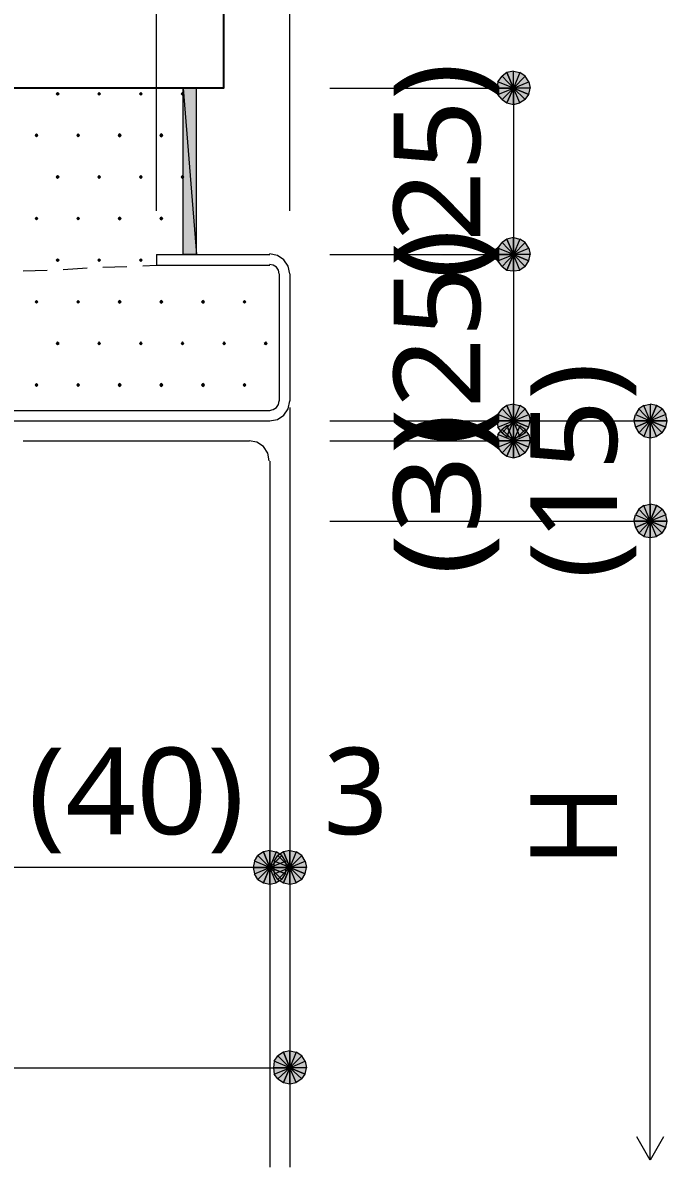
# Model space of a CAD drawing. Header units: millimetres. Extents: x 0 to 420, y 0 to 297.
# Drawn here: x 95.6 to 114.94, y 200.77 to 235.11 of the extents above; entities that cross this region are included whole.
import ezdxf
from ezdxf.enums import TextEntityAlignment as Align

# ---------------------------------------------------------------- set-up
doc = ezdxf.new("R2010")
doc.units = ezdxf.units.MM
doc.styles.add('kst32b', font='NotoSansJP-Variable.ttf')

msp = doc.modelspace()

# ---------------------------------------------------------------- hatches: boundary and pattern name
h = msp.add_hatch(color=7)
h.paths.add_polyline_path([(110.13, 233.616), (109.982, 233.511), (110.321, 233.151), (110.13, 233.616)])
h.paths.add_polyline_path([(109.982, 233.511), (110.321, 233.151), (109.855, 233.341), (109.982, 233.511)])
h.paths.add_polyline_path([(110.321, 233.151), (109.855, 233.341), (109.834, 233.151), (110.321, 233.151)])
h = msp.add_hatch(color=7)
h.paths.add_polyline_path([(110.68, 233.511), (110.511, 233.616), (110.321, 233.151), (110.68, 233.511)])
h.paths.add_polyline_path([(110.511, 233.616), (110.321, 233.151), (110.321, 233.659), (110.511, 233.616)])
h.paths.add_polyline_path([(110.321, 233.151), (110.321, 233.659), (110.13, 233.616), (110.321, 233.151)])
h = msp.add_hatch(color=7)
h.paths.add_polyline_path([(110.786, 232.96), (110.829, 233.151), (110.321, 233.151), (110.786, 232.96)])
h.paths.add_polyline_path([(110.829, 233.151), (110.321, 233.151), (110.786, 233.341), (110.829, 233.151)])
h.paths.add_polyline_path([(110.321, 233.151), (110.786, 233.341), (110.68, 233.511), (110.321, 233.151)])
for points in [[(96.647, 233.024), (96.626, 233.003), (96.605, 232.981), (96.626, 232.96), (96.647, 232.939), (96.668, 232.96), (96.689, 232.981), (96.668, 233.003), (96.647, 233.024)], [(97.896, 233.024), (97.875, 233.003), (97.854, 232.981), (97.875, 232.96), (97.896, 232.939), (97.917, 232.96), (97.938, 232.981), (97.917, 233.003), (97.896, 233.024)], [(99.145, 233.024), (99.124, 233.003), (99.102, 232.981), (99.124, 232.96), (99.145, 232.939), (99.166, 232.96), (99.187, 232.981), (99.166, 233.003), (99.145, 233.024)], [(100.394, 233.024), (100.372, 233.003), (100.351, 232.981), (100.372, 232.96), (100.394, 232.939), (100.415, 232.96), (100.436, 232.981), (100.415, 233.003), (100.394, 233.024)], [(110.13, 232.706), (110.321, 232.664), (110.321, 233.151), (110.13, 232.706)], [(96.012, 231.775), (95.991, 231.754), (95.97, 231.733), (95.991, 231.712), (96.012, 231.69), (96.033, 231.712), (96.054, 231.733), (96.033, 231.754), (96.012, 231.775)], [(97.261, 231.775), (97.24, 231.754), (97.219, 231.733), (97.24, 231.712), (97.261, 231.69), (97.282, 231.712), (97.303, 231.733), (97.282, 231.754), (97.261, 231.775)], [(98.51, 231.775), (98.488, 231.754), (98.467, 231.733), (98.488, 231.712), (98.51, 231.69), (98.531, 231.712), (98.552, 231.733), (98.531, 231.754), (98.51, 231.775)], [(99.759, 231.775), (99.737, 231.754), (99.716, 231.733), (99.737, 231.712), (99.759, 231.69), (99.78, 231.712), (99.801, 231.733), (99.78, 231.754), (99.759, 231.775)], [(96.647, 230.526), (96.626, 230.505), (96.605, 230.484), (96.626, 230.463), (96.647, 230.441), (96.668, 230.463), (96.689, 230.484), (96.668, 230.505), (96.647, 230.526)], [(97.896, 230.526), (97.875, 230.505), (97.854, 230.484), (97.875, 230.463), (97.896, 230.441), (97.917, 230.463), (97.938, 230.484), (97.917, 230.505), (97.896, 230.526)], [(99.145, 230.526), (99.124, 230.505), (99.102, 230.484), (99.124, 230.463), (99.145, 230.441), (99.166, 230.463), (99.187, 230.484), (99.166, 230.505), (99.145, 230.526)], [(100.394, 230.526), (100.372, 230.505), (100.351, 230.484), (100.372, 230.463), (100.394, 230.441), (100.415, 230.463), (100.436, 230.484), (100.415, 230.505), (100.394, 230.526)], [(96.012, 229.277), (95.991, 229.256), (95.97, 229.235), (95.991, 229.214), (96.012, 229.193), (96.033, 229.214), (96.054, 229.235), (96.033, 229.256), (96.012, 229.277)], [(97.261, 229.277), (97.24, 229.256), (97.219, 229.235), (97.24, 229.214), (97.261, 229.193), (97.282, 229.214), (97.303, 229.235), (97.282, 229.256), (97.261, 229.277)], [(98.51, 229.277), (98.488, 229.256), (98.467, 229.235), (98.488, 229.214), (98.51, 229.193), (98.531, 229.214), (98.552, 229.235), (98.531, 229.256), (98.51, 229.277)], [(99.759, 229.277), (99.737, 229.256), (99.716, 229.235), (99.737, 229.214), (99.759, 229.193), (99.78, 229.214), (99.801, 229.235), (99.78, 229.256), (99.759, 229.277)], [(110.13, 227.69), (110.321, 227.669), (110.321, 228.155), (110.13, 227.69)], [(96.647, 228.029), (96.626, 228.007), (96.605, 227.986), (96.626, 227.965), (96.647, 227.944), (96.668, 227.965), (96.689, 227.986), (96.668, 228.007), (96.647, 228.029)], [(97.896, 228.029), (97.875, 228.007), (97.854, 227.986), (97.875, 227.965), (97.896, 227.944), (97.917, 227.965), (97.938, 227.986), (97.917, 228.007), (97.896, 228.029)], [(99.145, 228.029), (99.124, 228.007), (99.102, 227.986), (99.124, 227.965), (99.145, 227.944), (99.166, 227.965), (99.187, 227.986), (99.166, 228.007), (99.145, 228.029)], [(96.012, 226.78), (95.991, 226.758), (95.97, 226.737), (95.991, 226.716), (96.012, 226.695), (96.033, 226.716), (96.054, 226.737), (96.033, 226.758), (96.012, 226.78)], [(97.261, 226.78), (97.24, 226.758), (97.219, 226.737), (97.24, 226.716), (97.261, 226.695), (97.282, 226.716), (97.303, 226.737), (97.282, 226.758), (97.261, 226.78)], [(98.51, 226.78), (98.488, 226.758), (98.467, 226.737), (98.488, 226.716), (98.51, 226.695), (98.531, 226.716), (98.552, 226.737), (98.531, 226.758), (98.51, 226.78)], [(99.759, 226.78), (99.737, 226.758), (99.716, 226.737), (99.737, 226.716), (99.759, 226.695), (99.78, 226.716), (99.801, 226.737), (99.78, 226.758), (99.759, 226.78)], [(101.007, 226.78), (100.986, 226.758), (100.965, 226.737), (100.986, 226.716), (101.007, 226.695), (101.029, 226.716), (101.05, 226.737), (101.029, 226.758), (101.007, 226.78)], [(102.256, 226.78), (102.235, 226.758), (102.214, 226.737), (102.235, 226.716), (102.256, 226.695), (102.277, 226.716), (102.299, 226.737), (102.277, 226.758), (102.256, 226.78)], [(96.647, 225.531), (96.626, 225.51), (96.605, 225.488), (96.626, 225.467), (96.647, 225.446), (96.668, 225.467), (96.689, 225.488), (96.668, 225.51), (96.647, 225.531)], [(97.896, 225.531), (97.875, 225.51), (97.854, 225.488), (97.875, 225.467), (97.896, 225.446), (97.917, 225.467), (97.938, 225.488), (97.917, 225.51), (97.896, 225.531)], [(99.145, 225.531), (99.124, 225.51), (99.102, 225.488), (99.124, 225.467), (99.145, 225.446), (99.166, 225.467), (99.187, 225.488), (99.166, 225.51), (99.145, 225.531)], [(100.394, 225.531), (100.372, 225.51), (100.351, 225.488), (100.372, 225.467), (100.394, 225.446), (100.415, 225.467), (100.436, 225.488), (100.415, 225.51), (100.394, 225.531)], [(101.642, 225.531), (101.621, 225.51), (101.6, 225.488), (101.621, 225.467), (101.642, 225.446), (101.663, 225.467), (101.685, 225.488), (101.663, 225.51), (101.642, 225.531)], [(102.891, 225.531), (102.87, 225.51), (102.849, 225.488), (102.87, 225.467), (102.891, 225.446), (102.912, 225.467), (102.934, 225.488), (102.912, 225.51), (102.891, 225.531)], [(96.012, 224.282), (95.991, 224.261), (95.97, 224.24), (95.991, 224.218), (96.012, 224.197), (96.033, 224.218), (96.054, 224.24), (96.033, 224.261), (96.012, 224.282)], [(97.261, 224.282), (97.24, 224.261), (97.219, 224.24), (97.24, 224.218), (97.261, 224.197), (97.282, 224.218), (97.303, 224.24), (97.282, 224.261), (97.261, 224.282)], [(98.51, 224.282), (98.488, 224.261), (98.467, 224.24), (98.488, 224.218), (98.51, 224.197), (98.531, 224.218), (98.552, 224.24), (98.531, 224.261), (98.51, 224.282)], [(99.759, 224.282), (99.737, 224.261), (99.716, 224.24), (99.737, 224.218), (99.759, 224.197), (99.78, 224.218), (99.801, 224.24), (99.78, 224.261), (99.759, 224.282)], [(101.007, 224.282), (100.986, 224.261), (100.965, 224.24), (100.986, 224.218), (101.007, 224.197), (101.029, 224.218), (101.05, 224.24), (101.029, 224.261), (101.007, 224.282)], [(102.256, 224.282), (102.235, 224.261), (102.214, 224.24), (102.235, 224.218), (102.256, 224.197), (102.277, 224.218), (102.299, 224.24), (102.277, 224.261), (102.256, 224.282)], [(110.13, 222.695), (110.321, 222.652), (110.321, 223.16), (110.13, 222.695)], [(114.893, 222.97), (114.935, 223.16), (114.427, 223.16), (114.893, 222.97)], [(110.13, 222.102), (110.321, 222.059), (110.321, 222.567), (110.13, 222.102)], [(114.893, 219.964), (114.935, 220.154), (114.427, 220.154), (114.893, 219.964)], [(102.828, 209.296), (103.018, 209.254), (103.018, 209.762), (102.828, 209.296)], [(103.42, 209.296), (103.611, 209.254), (103.611, 209.762), (103.42, 209.296)], [(103.42, 203.306), (103.611, 203.263), (103.611, 203.75), (103.42, 203.306)]]:
    msp.add_hatch(color=7).paths.add_polyline_path(points)
h = msp.add_hatch(color=7)
h.paths.add_polyline_path([(100.817, 233.151), (100.415, 233.151), (100.817, 228.155), (100.817, 233.151)])
h.paths.add_polyline_path([(100.415, 233.151), (100.817, 228.155), (100.415, 228.155), (100.415, 233.151)])
h = msp.add_hatch(color=7)
h.paths.add_polyline_path([(109.834, 233.151), (109.855, 232.96), (110.321, 233.151), (109.834, 233.151)])
h.paths.add_polyline_path([(109.855, 232.96), (110.321, 233.151), (109.982, 232.812), (109.855, 232.96)])
h.paths.add_polyline_path([(110.321, 233.151), (109.982, 232.812), (110.13, 232.706), (110.321, 233.151)])
h = msp.add_hatch(color=7)
h.paths.add_polyline_path([(110.321, 232.664), (110.511, 232.706), (110.321, 233.151), (110.321, 232.664)])
h.paths.add_polyline_path([(110.511, 232.706), (110.321, 233.151), (110.68, 232.812), (110.511, 232.706)])
h.paths.add_polyline_path([(110.321, 233.151), (110.68, 232.812), (110.786, 232.96), (110.321, 233.151)])
h = msp.add_hatch(color=7)
h.paths.add_polyline_path([(110.13, 228.621), (109.982, 228.515), (110.321, 228.155), (110.13, 228.621)])
h.paths.add_polyline_path([(109.982, 228.515), (110.321, 228.155), (109.855, 228.346), (109.982, 228.515)])
h.paths.add_polyline_path([(110.321, 228.155), (109.855, 228.346), (109.834, 228.155), (110.321, 228.155)])
h = msp.add_hatch(color=7)
h.paths.add_polyline_path([(110.68, 228.515), (110.511, 228.621), (110.321, 228.155), (110.68, 228.515)])
h.paths.add_polyline_path([(110.511, 228.621), (110.321, 228.155), (110.321, 228.663), (110.511, 228.621)])
h.paths.add_polyline_path([(110.321, 228.155), (110.321, 228.663), (110.13, 228.621), (110.321, 228.155)])
h = msp.add_hatch(color=7)
h.paths.add_polyline_path([(110.786, 227.965), (110.829, 228.155), (110.321, 228.155), (110.786, 227.965)])
h.paths.add_polyline_path([(110.829, 228.155), (110.321, 228.155), (110.786, 228.346), (110.829, 228.155)])
h.paths.add_polyline_path([(110.321, 228.155), (110.786, 228.346), (110.68, 228.515), (110.321, 228.155)])
h = msp.add_hatch(color=7)
h.paths.add_polyline_path([(109.834, 228.155), (109.855, 227.965), (110.321, 228.155), (109.834, 228.155)])
h.paths.add_polyline_path([(109.855, 227.965), (110.321, 228.155), (109.982, 227.796), (109.855, 227.965)])
h.paths.add_polyline_path([(110.321, 228.155), (109.982, 227.796), (110.13, 227.69), (110.321, 228.155)])
h = msp.add_hatch(color=7)
h.paths.add_polyline_path([(110.321, 227.669), (110.511, 227.69), (110.321, 228.155), (110.321, 227.669)])
h.paths.add_polyline_path([(110.511, 227.69), (110.321, 228.155), (110.68, 227.796), (110.511, 227.69)])
h.paths.add_polyline_path([(110.321, 228.155), (110.68, 227.796), (110.786, 227.965), (110.321, 228.155)])
h = msp.add_hatch(color=7)
h.paths.add_polyline_path([(110.13, 223.626), (109.982, 223.52), (110.321, 223.16), (110.13, 223.626)])
h.paths.add_polyline_path([(109.982, 223.52), (110.321, 223.16), (109.855, 223.351), (109.982, 223.52)])
h.paths.add_polyline_path([(110.321, 223.16), (109.855, 223.351), (109.834, 223.16), (110.321, 223.16)])
h = msp.add_hatch(color=7)
h.paths.add_polyline_path([(110.68, 223.52), (110.511, 223.626), (110.321, 223.16), (110.68, 223.52)])
h.paths.add_polyline_path([(110.511, 223.626), (110.321, 223.16), (110.321, 223.668), (110.511, 223.626)])
h.paths.add_polyline_path([(110.321, 223.16), (110.321, 223.668), (110.13, 223.626), (110.321, 223.16)])
h = msp.add_hatch(color=7)
h.paths.add_polyline_path([(114.618, 223.626), (114.427, 223.668), (114.427, 223.16), (114.618, 223.626)])
h.paths.add_polyline_path([(114.427, 223.668), (114.427, 223.16), (114.237, 223.626), (114.427, 223.668)])
h.paths.add_polyline_path([(114.427, 223.16), (114.237, 223.626), (114.088, 223.52), (114.427, 223.16)])
h = msp.add_hatch(color=7)
h.paths.add_polyline_path([(114.935, 223.16), (114.893, 223.351), (114.427, 223.16), (114.935, 223.16)])
h.paths.add_polyline_path([(114.893, 223.351), (114.427, 223.16), (114.787, 223.52), (114.893, 223.351)])
h.paths.add_polyline_path([(114.427, 223.16), (114.787, 223.52), (114.618, 223.626), (114.427, 223.16)])
h = msp.add_hatch(color=7)
h.paths.add_polyline_path([(110.786, 222.97), (110.829, 223.16), (110.321, 223.16), (110.786, 222.97)])
h.paths.add_polyline_path([(110.829, 223.16), (110.321, 223.16), (110.786, 223.351), (110.829, 223.16)])
h.paths.add_polyline_path([(110.321, 223.16), (110.786, 223.351), (110.68, 223.52), (110.321, 223.16)])
h = msp.add_hatch(color=7)
h.paths.add_polyline_path([(114.088, 223.52), (113.983, 223.351), (114.427, 223.16), (114.088, 223.52)])
h.paths.add_polyline_path([(113.983, 223.351), (114.427, 223.16), (113.94, 223.16), (113.983, 223.351)])
h.paths.add_polyline_path([(114.427, 223.16), (113.94, 223.16), (113.983, 222.97), (114.427, 223.16)])
h = msp.add_hatch(color=7)
h.paths.add_polyline_path([(109.834, 223.16), (109.855, 222.97), (110.321, 223.16), (109.834, 223.16)])
h.paths.add_polyline_path([(109.855, 222.97), (110.321, 223.16), (109.982, 222.8), (109.855, 222.97)])
h.paths.add_polyline_path([(110.321, 223.16), (109.982, 222.8), (110.13, 222.695), (110.321, 223.16)])
h = msp.add_hatch(color=7)
h.paths.add_polyline_path([(110.13, 223.012), (109.982, 222.906), (110.321, 222.567), (110.13, 223.012)])
h.paths.add_polyline_path([(109.982, 222.906), (110.321, 222.567), (109.855, 222.758), (109.982, 222.906)])
h.paths.add_polyline_path([(110.321, 222.567), (109.855, 222.758), (109.834, 222.567), (110.321, 222.567)])
h = msp.add_hatch(color=7)
h.paths.add_polyline_path([(110.68, 222.906), (110.511, 223.012), (110.321, 222.567), (110.68, 222.906)])
h.paths.add_polyline_path([(110.511, 223.012), (110.321, 222.567), (110.321, 223.054), (110.511, 223.012)])
h.paths.add_polyline_path([(110.321, 222.567), (110.321, 223.054), (110.13, 223.012), (110.321, 222.567)])
h = msp.add_hatch(color=7)
h.paths.add_polyline_path([(110.321, 222.652), (110.511, 222.695), (110.321, 223.16), (110.321, 222.652)])
h.paths.add_polyline_path([(110.511, 222.695), (110.321, 223.16), (110.68, 222.8), (110.511, 222.695)])
h.paths.add_polyline_path([(110.321, 223.16), (110.68, 222.8), (110.786, 222.97), (110.321, 223.16)])
h = msp.add_hatch(color=7)
h.paths.add_polyline_path([(110.786, 222.377), (110.829, 222.567), (110.321, 222.567), (110.786, 222.377)])
h.paths.add_polyline_path([(110.829, 222.567), (110.321, 222.567), (110.786, 222.758), (110.829, 222.567)])
h.paths.add_polyline_path([(110.321, 222.567), (110.786, 222.758), (110.68, 222.906), (110.321, 222.567)])
h = msp.add_hatch(color=7)
h.paths.add_polyline_path([(113.983, 222.97), (114.088, 222.8), (114.427, 223.16), (113.983, 222.97)])
h.paths.add_polyline_path([(114.088, 222.8), (114.427, 223.16), (114.237, 222.695), (114.088, 222.8)])
h.paths.add_polyline_path([(114.427, 223.16), (114.237, 222.695), (114.427, 222.652), (114.427, 223.16)])
h = msp.add_hatch(color=7)
h.paths.add_polyline_path([(114.427, 222.652), (114.618, 222.695), (114.427, 223.16), (114.427, 222.652)])
h.paths.add_polyline_path([(114.618, 222.695), (114.427, 223.16), (114.787, 222.8), (114.618, 222.695)])
h.paths.add_polyline_path([(114.427, 223.16), (114.787, 222.8), (114.893, 222.97), (114.427, 223.16)])
h = msp.add_hatch(color=7)
h.paths.add_polyline_path([(109.834, 222.567), (109.855, 222.377), (110.321, 222.567), (109.834, 222.567)])
h.paths.add_polyline_path([(109.855, 222.377), (110.321, 222.567), (109.982, 222.208), (109.855, 222.377)])
h.paths.add_polyline_path([(110.321, 222.567), (109.982, 222.208), (110.13, 222.102), (110.321, 222.567)])
h = msp.add_hatch(color=7)
h.paths.add_polyline_path([(110.321, 222.059), (110.511, 222.102), (110.321, 222.567), (110.321, 222.059)])
h.paths.add_polyline_path([(110.511, 222.102), (110.321, 222.567), (110.68, 222.208), (110.511, 222.102)])
h.paths.add_polyline_path([(110.321, 222.567), (110.68, 222.208), (110.786, 222.377), (110.321, 222.567)])
h = msp.add_hatch(color=7)
h.paths.add_polyline_path([(114.088, 220.514), (113.983, 220.345), (114.427, 220.154), (114.088, 220.514)])
h.paths.add_polyline_path([(113.983, 220.345), (114.427, 220.154), (113.94, 220.154), (113.983, 220.345)])
h.paths.add_polyline_path([(114.427, 220.154), (113.94, 220.154), (113.983, 219.964), (114.427, 220.154)])
h = msp.add_hatch(color=7)
h.paths.add_polyline_path([(114.618, 220.62), (114.427, 220.662), (114.427, 220.154), (114.618, 220.62)])
h.paths.add_polyline_path([(114.427, 220.662), (114.427, 220.154), (114.237, 220.62), (114.427, 220.662)])
h.paths.add_polyline_path([(114.427, 220.154), (114.237, 220.62), (114.088, 220.514), (114.427, 220.154)])
h = msp.add_hatch(color=7)
h.paths.add_polyline_path([(114.935, 220.154), (114.893, 220.345), (114.427, 220.154), (114.935, 220.154)])
h.paths.add_polyline_path([(114.893, 220.345), (114.427, 220.154), (114.787, 220.514), (114.893, 220.345)])
h.paths.add_polyline_path([(114.427, 220.154), (114.787, 220.514), (114.618, 220.62), (114.427, 220.154)])
h = msp.add_hatch(color=7)
h.paths.add_polyline_path([(113.983, 219.964), (114.088, 219.795), (114.427, 220.154), (113.983, 219.964)])
h.paths.add_polyline_path([(114.088, 219.795), (114.427, 220.154), (114.237, 219.689), (114.088, 219.795)])
h.paths.add_polyline_path([(114.427, 220.154), (114.237, 219.689), (114.427, 219.668), (114.427, 220.154)])
h = msp.add_hatch(color=7)
h.paths.add_polyline_path([(114.427, 219.668), (114.618, 219.689), (114.427, 220.154), (114.427, 219.668)])
h.paths.add_polyline_path([(114.618, 219.689), (114.427, 220.154), (114.787, 219.795), (114.618, 219.689)])
h.paths.add_polyline_path([(114.427, 220.154), (114.787, 219.795), (114.893, 219.964), (114.427, 220.154)])
h = msp.add_hatch(color=7)
h.paths.add_polyline_path([(102.828, 210.227), (102.658, 210.121), (103.018, 209.762), (102.828, 210.227)])
h.paths.add_polyline_path([(102.658, 210.121), (103.018, 209.762), (102.553, 209.952), (102.658, 210.121)])
h.paths.add_polyline_path([(103.018, 209.762), (102.553, 209.952), (102.51, 209.762), (103.018, 209.762)])
h = msp.add_hatch(color=7)
h.paths.add_polyline_path([(103.378, 210.121), (103.209, 210.227), (103.018, 209.762), (103.378, 210.121)])
h.paths.add_polyline_path([(103.209, 210.227), (103.018, 209.762), (103.018, 210.27), (103.209, 210.227)])
h.paths.add_polyline_path([(103.018, 209.762), (103.018, 210.27), (102.828, 210.227), (103.018, 209.762)])
h = msp.add_hatch(color=7)
h.paths.add_polyline_path([(103.42, 210.227), (103.251, 210.121), (103.611, 209.762), (103.42, 210.227)])
h.paths.add_polyline_path([(103.251, 210.121), (103.611, 209.762), (103.145, 209.952), (103.251, 210.121)])
h.paths.add_polyline_path([(103.611, 209.762), (103.145, 209.952), (103.124, 209.762), (103.611, 209.762)])
h = msp.add_hatch(color=7)
h.paths.add_polyline_path([(103.971, 210.121), (103.801, 210.227), (103.611, 209.762), (103.971, 210.121)])
h.paths.add_polyline_path([(103.801, 210.227), (103.611, 209.762), (103.611, 210.27), (103.801, 210.227)])
h.paths.add_polyline_path([(103.611, 209.762), (103.611, 210.27), (103.42, 210.227), (103.611, 209.762)])
h = msp.add_hatch(color=7)
h.paths.add_polyline_path([(103.484, 209.571), (103.505, 209.762), (103.018, 209.762), (103.484, 209.571)])
h.paths.add_polyline_path([(103.505, 209.762), (103.018, 209.762), (103.484, 209.952), (103.505, 209.762)])
h.paths.add_polyline_path([(103.018, 209.762), (103.484, 209.952), (103.378, 210.121), (103.018, 209.762)])
h = msp.add_hatch(color=7)
h.paths.add_polyline_path([(104.077, 209.571), (104.119, 209.762), (103.611, 209.762), (104.077, 209.571)])
h.paths.add_polyline_path([(104.119, 209.762), (103.611, 209.762), (104.077, 209.952), (104.119, 209.762)])
h.paths.add_polyline_path([(103.611, 209.762), (104.077, 209.952), (103.971, 210.121), (103.611, 209.762)])
h = msp.add_hatch(color=7)
h.paths.add_polyline_path([(102.51, 209.762), (102.553, 209.571), (103.018, 209.762), (102.51, 209.762)])
h.paths.add_polyline_path([(102.553, 209.571), (103.018, 209.762), (102.658, 209.402), (102.553, 209.571)])
h.paths.add_polyline_path([(103.018, 209.762), (102.658, 209.402), (102.828, 209.296), (103.018, 209.762)])
h = msp.add_hatch(color=7)
h.paths.add_polyline_path([(103.018, 209.254), (103.209, 209.296), (103.018, 209.762), (103.018, 209.254)])
h.paths.add_polyline_path([(103.209, 209.296), (103.018, 209.762), (103.378, 209.402), (103.209, 209.296)])
h.paths.add_polyline_path([(103.018, 209.762), (103.378, 209.402), (103.484, 209.571), (103.018, 209.762)])
h = msp.add_hatch(color=7)
h.paths.add_polyline_path([(103.124, 209.762), (103.145, 209.571), (103.611, 209.762), (103.124, 209.762)])
h.paths.add_polyline_path([(103.145, 209.571), (103.611, 209.762), (103.251, 209.402), (103.145, 209.571)])
h.paths.add_polyline_path([(103.611, 209.762), (103.251, 209.402), (103.42, 209.296), (103.611, 209.762)])
h = msp.add_hatch(color=7)
h.paths.add_polyline_path([(103.611, 209.254), (103.801, 209.296), (103.611, 209.762), (103.611, 209.254)])
h.paths.add_polyline_path([(103.801, 209.296), (103.611, 209.762), (103.971, 209.402), (103.801, 209.296)])
h.paths.add_polyline_path([(103.611, 209.762), (103.971, 209.402), (104.077, 209.571), (103.611, 209.762)])
h = msp.add_hatch(color=7)
h.paths.add_polyline_path([(103.42, 204.216), (103.251, 204.11), (103.611, 203.75), (103.42, 204.216)])
h.paths.add_polyline_path([(103.251, 204.11), (103.611, 203.75), (103.145, 203.941), (103.251, 204.11)])
h.paths.add_polyline_path([(103.611, 203.75), (103.145, 203.941), (103.124, 203.75), (103.611, 203.75)])
h = msp.add_hatch(color=7)
h.paths.add_polyline_path([(103.971, 204.11), (103.801, 204.216), (103.611, 203.75), (103.971, 204.11)])
h.paths.add_polyline_path([(103.801, 204.216), (103.611, 203.75), (103.611, 204.258), (103.801, 204.216)])
h.paths.add_polyline_path([(103.611, 203.75), (103.611, 204.258), (103.42, 204.216), (103.611, 203.75)])
h = msp.add_hatch(color=7)
h.paths.add_polyline_path([(104.077, 203.56), (104.119, 203.75), (103.611, 203.75), (104.077, 203.56)])
h.paths.add_polyline_path([(104.119, 203.75), (103.611, 203.75), (104.077, 203.941), (104.119, 203.75)])
h.paths.add_polyline_path([(103.611, 203.75), (104.077, 203.941), (103.971, 204.11), (103.611, 203.75)])
h = msp.add_hatch(color=7)
h.paths.add_polyline_path([(103.124, 203.75), (103.145, 203.56), (103.611, 203.75), (103.124, 203.75)])
h.paths.add_polyline_path([(103.145, 203.56), (103.611, 203.75), (103.251, 203.412), (103.145, 203.56)])
h.paths.add_polyline_path([(103.611, 203.75), (103.251, 203.412), (103.42, 203.306), (103.611, 203.75)])
h = msp.add_hatch(color=7)
h.paths.add_polyline_path([(103.611, 203.263), (103.801, 203.306), (103.611, 203.75), (103.611, 203.263)])
h.paths.add_polyline_path([(103.801, 203.306), (103.611, 203.75), (103.971, 203.412), (103.801, 203.306)])
h.paths.add_polyline_path([(103.611, 203.75), (103.971, 203.412), (104.077, 203.56), (103.611, 203.75)])

# ---------------------------------------------------------------- linework, layer by layer
at = {"lineweight": 25}
msp.add_lwpolyline([(101.621, 252.603), (101.621, 233.151), (78.613, 233.151), (78.613, 225.15), (75.015, 225.15)], dxfattribs=at)
at = {"lineweight": 13}
for points in [[(99.61, 229.468), (99.61, 235.733)], [(103.611, 229.468), (103.611, 235.733)], [(104.817, 233.151), (110.321, 233.151)], [(110.321, 233.151), (110.321, 228.155), (110.321, 223.16), (110.321, 222.567)], [(99.61, 228.155), (103.018, 228.155)], [(99.61, 228.155), (99.61, 227.838), (103.018, 227.838)], [(103.611, 227.573), (103.563, 227.808), (103.434, 228), (103.242, 228.129), (103.008, 228.177)], [(104.817, 228.155), (110.321, 228.155)], [(96.816, 227.711), (97.536, 227.753)], [(98.002, 227.774), (98.721, 227.796)], [(99.208, 227.817), (99.61, 227.838)], [(103.293, 227.573), (103.271, 227.685), (103.21, 227.775), (103.119, 227.837), (103.008, 227.859)], [(95.61, 227.669), (96.329, 227.69)], [(103.293, 227.563), (103.293, 223.753)], [(103.611, 227.563), (103.611, 223.753)], [(103.008, 223.16), (103.242, 223.208), (103.434, 223.337), (103.563, 223.529), (103.611, 223.763)], [(103.008, 223.478), (103.119, 223.5), (103.21, 223.561), (103.271, 223.652), (103.293, 223.763)], [(94.7, 223.478), (103.018, 223.478)], [(103.611, 223.562), (103.611, 200.766)], [(94.7, 223.16), (103.018, 223.16)], [(104.817, 223.16), (114.427, 223.16)], [(114.427, 220.154), (114.427, 223.16)], [(95.61, 222.567), (102.404, 222.567)], [(102.997, 221.964), (102.95, 222.199), (102.82, 222.391), (102.629, 222.52), (102.394, 222.568)], [(104.817, 222.567), (110.3, 222.567)], [(103.018, 221.954), (103.018, 200.766)], [(104.817, 220.154), (114.427, 220.154)], [(114.427, 200.999), (114.427, 220.154)], [(103.611, 209.762), (103.018, 209.762), (95.017, 209.762), (94.425, 209.762)], [(78.613, 203.75), (83.608, 203.75), (103.611, 203.75)], [(114.829, 201.676), (114.427, 200.978), (114.025, 201.676)]]:
    msp.add_lwpolyline(points, dxfattribs=at)
at = {"lineweight": 0}
for points in [[(110.13, 233.616), (109.982, 233.511), (110.321, 233.151)], [(110.321, 233.151), (110.321, 233.659), (110.13, 233.616)], [(110.511, 233.616), (110.321, 233.151), (110.321, 233.659)], [(110.68, 233.511), (110.511, 233.616), (110.321, 233.151)], [(110.321, 233.151), (109.855, 233.341), (109.834, 233.151)], [(109.982, 233.511), (110.321, 233.151), (109.855, 233.341)], [(110.321, 233.151), (110.786, 233.341), (110.68, 233.511)], [(110.829, 233.151), (110.321, 233.151), (110.786, 233.341)], [(96.647, 233.024), (96.626, 233.003), (96.605, 232.981), (96.626, 232.96), (96.647, 232.939), (96.668, 232.96), (96.689, 232.981), (96.668, 233.003)], [(97.896, 233.024), (97.875, 233.003), (97.854, 232.981), (97.875, 232.96), (97.896, 232.939), (97.917, 232.96), (97.938, 232.981), (97.917, 233.003)], [(99.145, 233.024), (99.124, 233.003), (99.102, 232.981), (99.124, 232.96), (99.145, 232.939), (99.166, 232.96), (99.187, 232.981), (99.166, 233.003)], [(100.394, 233.024), (100.372, 233.003), (100.351, 232.981), (100.372, 232.96), (100.394, 232.939), (100.415, 232.96), (100.436, 232.981), (100.415, 233.003)], [(100.817, 233.151), (100.415, 233.151), (100.817, 228.155)], [(100.415, 233.151), (100.817, 228.155), (100.415, 228.155)], [(109.834, 233.151), (109.855, 232.96), (110.321, 233.151)], [(109.855, 232.96), (110.321, 233.151), (109.982, 232.812)], [(110.321, 233.151), (109.982, 232.812), (110.13, 232.706)], [(110.13, 232.706), (110.321, 232.664), (110.321, 233.151)], [(110.321, 232.664), (110.511, 232.706), (110.321, 233.151)], [(110.511, 232.706), (110.321, 233.151), (110.68, 232.812)], [(110.321, 233.151), (110.68, 232.812), (110.786, 232.96)], [(110.786, 232.96), (110.829, 233.151), (110.321, 233.151)], [(96.012, 231.775), (95.991, 231.754), (95.97, 231.733), (95.991, 231.712), (96.012, 231.69), (96.033, 231.712), (96.054, 231.733), (96.033, 231.754)], [(97.261, 231.775), (97.24, 231.754), (97.219, 231.733), (97.24, 231.712), (97.261, 231.69), (97.282, 231.712), (97.303, 231.733), (97.282, 231.754)], [(98.51, 231.775), (98.488, 231.754), (98.467, 231.733), (98.488, 231.712), (98.51, 231.69), (98.531, 231.712), (98.552, 231.733), (98.531, 231.754)], [(99.759, 231.775), (99.737, 231.754), (99.716, 231.733), (99.737, 231.712), (99.759, 231.69), (99.78, 231.712), (99.801, 231.733), (99.78, 231.754)], [(96.647, 230.526), (96.626, 230.505), (96.605, 230.484), (96.626, 230.463), (96.647, 230.441), (96.668, 230.463), (96.689, 230.484), (96.668, 230.505)], [(97.896, 230.526), (97.875, 230.505), (97.854, 230.484), (97.875, 230.463), (97.896, 230.441), (97.917, 230.463), (97.938, 230.484), (97.917, 230.505)], [(99.145, 230.526), (99.124, 230.505), (99.102, 230.484), (99.124, 230.463), (99.145, 230.441), (99.166, 230.463), (99.187, 230.484), (99.166, 230.505)], [(100.394, 230.526), (100.372, 230.505), (100.351, 230.484), (100.372, 230.463), (100.394, 230.441), (100.415, 230.463), (100.436, 230.484), (100.415, 230.505)], [(96.012, 229.277), (95.991, 229.256), (95.97, 229.235), (95.991, 229.214), (96.012, 229.193), (96.033, 229.214), (96.054, 229.235), (96.033, 229.256)], [(97.261, 229.277), (97.24, 229.256), (97.219, 229.235), (97.24, 229.214), (97.261, 229.193), (97.282, 229.214), (97.303, 229.235), (97.282, 229.256)], [(98.51, 229.277), (98.488, 229.256), (98.467, 229.235), (98.488, 229.214), (98.51, 229.193), (98.531, 229.214), (98.552, 229.235), (98.531, 229.256)], [(99.759, 229.277), (99.737, 229.256), (99.716, 229.235), (99.737, 229.214), (99.759, 229.193), (99.78, 229.214), (99.801, 229.235), (99.78, 229.256)], [(109.982, 228.515), (110.321, 228.155), (109.855, 228.346)], [(110.13, 228.621), (109.982, 228.515), (110.321, 228.155)], [(110.321, 228.155), (110.321, 228.663), (110.13, 228.621)], [(110.511, 228.621), (110.321, 228.155), (110.321, 228.663)], [(110.68, 228.515), (110.511, 228.621), (110.321, 228.155)], [(110.321, 228.155), (110.786, 228.346), (110.68, 228.515)], [(110.321, 228.155), (109.855, 228.346), (109.834, 228.155)], [(109.834, 228.155), (109.855, 227.965), (110.321, 228.155)], [(109.855, 227.965), (110.321, 228.155), (109.982, 227.796)], [(110.321, 228.155), (109.982, 227.796), (110.13, 227.69)], [(110.13, 227.69), (110.321, 227.669), (110.321, 228.155)], [(110.829, 228.155), (110.321, 228.155), (110.786, 228.346)], [(110.321, 227.669), (110.511, 227.69), (110.321, 228.155)], [(110.511, 227.69), (110.321, 228.155), (110.68, 227.796)], [(110.321, 228.155), (110.68, 227.796), (110.786, 227.965)], [(110.786, 227.965), (110.829, 228.155), (110.321, 228.155)], [(96.647, 228.029), (96.626, 228.007), (96.605, 227.986), (96.626, 227.965), (96.647, 227.944), (96.668, 227.965), (96.689, 227.986), (96.668, 228.007)], [(97.896, 228.029), (97.875, 228.007), (97.854, 227.986), (97.875, 227.965), (97.896, 227.944), (97.917, 227.965), (97.938, 227.986), (97.917, 228.007)], [(99.145, 228.029), (99.124, 228.007), (99.102, 227.986), (99.124, 227.965), (99.145, 227.944), (99.166, 227.965), (99.187, 227.986), (99.166, 228.007)], [(96.012, 226.78), (95.991, 226.758), (95.97, 226.737), (95.991, 226.716), (96.012, 226.695), (96.033, 226.716), (96.054, 226.737), (96.033, 226.758)], [(97.261, 226.78), (97.24, 226.758), (97.219, 226.737), (97.24, 226.716), (97.261, 226.695), (97.282, 226.716), (97.303, 226.737), (97.282, 226.758)], [(98.51, 226.78), (98.488, 226.758), (98.467, 226.737), (98.488, 226.716), (98.51, 226.695), (98.531, 226.716), (98.552, 226.737), (98.531, 226.758)], [(99.759, 226.78), (99.737, 226.758), (99.716, 226.737), (99.737, 226.716), (99.759, 226.695), (99.78, 226.716), (99.801, 226.737), (99.78, 226.758)], [(101.007, 226.78), (100.986, 226.758), (100.965, 226.737), (100.986, 226.716), (101.007, 226.695), (101.029, 226.716), (101.05, 226.737), (101.029, 226.758)], [(102.256, 226.78), (102.235, 226.758), (102.214, 226.737), (102.235, 226.716), (102.256, 226.695), (102.277, 226.716), (102.299, 226.737), (102.277, 226.758)], [(96.647, 225.531), (96.626, 225.51), (96.605, 225.488), (96.626, 225.467), (96.647, 225.446), (96.668, 225.467), (96.689, 225.488), (96.668, 225.51)], [(97.896, 225.531), (97.875, 225.51), (97.854, 225.488), (97.875, 225.467), (97.896, 225.446), (97.917, 225.467), (97.938, 225.488), (97.917, 225.51)], [(99.145, 225.531), (99.124, 225.51), (99.102, 225.488), (99.124, 225.467), (99.145, 225.446), (99.166, 225.467), (99.187, 225.488), (99.166, 225.51)], [(100.394, 225.531), (100.372, 225.51), (100.351, 225.488), (100.372, 225.467), (100.394, 225.446), (100.415, 225.467), (100.436, 225.488), (100.415, 225.51)], [(101.642, 225.531), (101.621, 225.51), (101.6, 225.488), (101.621, 225.467), (101.642, 225.446), (101.663, 225.467), (101.685, 225.488), (101.663, 225.51)], [(102.891, 225.531), (102.87, 225.51), (102.849, 225.488), (102.87, 225.467), (102.891, 225.446), (102.912, 225.467), (102.934, 225.488), (102.912, 225.51)], [(96.012, 224.282), (95.991, 224.261), (95.97, 224.24), (95.991, 224.218), (96.012, 224.197), (96.033, 224.218), (96.054, 224.24), (96.033, 224.261)], [(97.261, 224.282), (97.24, 224.261), (97.219, 224.24), (97.24, 224.218), (97.261, 224.197), (97.282, 224.218), (97.303, 224.24), (97.282, 224.261)], [(98.51, 224.282), (98.488, 224.261), (98.467, 224.24), (98.488, 224.218), (98.51, 224.197), (98.531, 224.218), (98.552, 224.24), (98.531, 224.261)], [(99.759, 224.282), (99.737, 224.261), (99.716, 224.24), (99.737, 224.218), (99.759, 224.197), (99.78, 224.218), (99.801, 224.24), (99.78, 224.261)], [(101.007, 224.282), (100.986, 224.261), (100.965, 224.24), (100.986, 224.218), (101.007, 224.197), (101.029, 224.218), (101.05, 224.24), (101.029, 224.261)], [(102.256, 224.282), (102.235, 224.261), (102.214, 224.24), (102.235, 224.218), (102.256, 224.197), (102.277, 224.218), (102.299, 224.24), (102.277, 224.261)], [(110.13, 223.626), (109.982, 223.52), (110.321, 223.16)], [(110.321, 223.16), (110.321, 223.668), (110.13, 223.626)], [(110.511, 223.626), (110.321, 223.16), (110.321, 223.668)], [(110.68, 223.52), (110.511, 223.626), (110.321, 223.16)], [(114.427, 223.16), (114.237, 223.626), (114.088, 223.52)], [(114.427, 223.668), (114.427, 223.16), (114.237, 223.626)], [(114.618, 223.626), (114.427, 223.668), (114.427, 223.16)], [(114.427, 223.16), (114.787, 223.52), (114.618, 223.626)], [(110.321, 223.16), (109.855, 223.351), (109.834, 223.16)], [(109.982, 223.52), (110.321, 223.16), (109.855, 223.351)], [(110.321, 223.16), (110.786, 223.351), (110.68, 223.52)], [(110.829, 223.16), (110.321, 223.16), (110.786, 223.351)], [(113.983, 223.351), (114.427, 223.16), (113.94, 223.16)], [(114.088, 223.52), (113.983, 223.351), (114.427, 223.16)], [(114.893, 223.351), (114.427, 223.16), (114.787, 223.52)], [(114.935, 223.16), (114.893, 223.351), (114.427, 223.16)], [(109.834, 223.16), (109.855, 222.97), (110.321, 223.16)], [(109.855, 222.97), (110.321, 223.16), (109.982, 222.8)], [(109.982, 222.906), (110.321, 222.567), (109.855, 222.758)], [(110.321, 223.16), (109.982, 222.8), (110.13, 222.695)], [(110.13, 223.012), (109.982, 222.906), (110.321, 222.567)], [(110.13, 222.695), (110.321, 222.652), (110.321, 223.16)], [(110.321, 222.567), (110.321, 223.054), (110.13, 223.012)], [(110.321, 222.652), (110.511, 222.695), (110.321, 223.16)], [(110.511, 222.695), (110.321, 223.16), (110.68, 222.8)], [(110.321, 223.16), (110.68, 222.8), (110.786, 222.97)], [(110.786, 222.97), (110.829, 223.16), (110.321, 223.16)], [(110.511, 223.012), (110.321, 222.567), (110.321, 223.054)], [(110.68, 222.906), (110.511, 223.012), (110.321, 222.567)], [(110.321, 222.567), (110.786, 222.758), (110.68, 222.906)], [(114.427, 223.16), (113.94, 223.16), (113.983, 222.97)], [(113.983, 222.97), (114.088, 222.8), (114.427, 223.16)], [(114.088, 222.8), (114.427, 223.16), (114.237, 222.695)], [(114.427, 223.16), (114.237, 222.695), (114.427, 222.652)], [(114.427, 222.652), (114.618, 222.695), (114.427, 223.16)], [(114.618, 222.695), (114.427, 223.16), (114.787, 222.8)], [(114.427, 223.16), (114.787, 222.8), (114.893, 222.97)], [(114.893, 222.97), (114.935, 223.16), (114.427, 223.16)], [(110.321, 222.567), (109.855, 222.758), (109.834, 222.567)], [(109.834, 222.567), (109.855, 222.377), (110.321, 222.567)], [(109.855, 222.377), (110.321, 222.567), (109.982, 222.208)], [(110.321, 222.567), (109.982, 222.208), (110.13, 222.102)], [(110.13, 222.102), (110.321, 222.059), (110.321, 222.567)], [(110.829, 222.567), (110.321, 222.567), (110.786, 222.758)], [(110.321, 222.059), (110.511, 222.102), (110.321, 222.567)], [(110.511, 222.102), (110.321, 222.567), (110.68, 222.208)], [(110.321, 222.567), (110.68, 222.208), (110.786, 222.377)], [(110.786, 222.377), (110.829, 222.567), (110.321, 222.567)], [(114.088, 220.514), (113.983, 220.345), (114.427, 220.154)], [(114.427, 220.154), (114.237, 220.62), (114.088, 220.514)], [(114.427, 220.662), (114.427, 220.154), (114.237, 220.62)], [(114.618, 220.62), (114.427, 220.662), (114.427, 220.154)], [(114.427, 220.154), (114.787, 220.514), (114.618, 220.62)], [(114.893, 220.345), (114.427, 220.154), (114.787, 220.514)], [(113.983, 220.345), (114.427, 220.154), (113.94, 220.154)], [(114.427, 220.154), (113.94, 220.154), (113.983, 219.964)], [(113.983, 219.964), (114.088, 219.795), (114.427, 220.154)], [(114.088, 219.795), (114.427, 220.154), (114.237, 219.689)], [(114.427, 220.154), (114.237, 219.689), (114.427, 219.668)], [(114.935, 220.154), (114.893, 220.345), (114.427, 220.154)], [(114.427, 219.668), (114.618, 219.689), (114.427, 220.154)], [(114.618, 219.689), (114.427, 220.154), (114.787, 219.795)], [(114.427, 220.154), (114.787, 219.795), (114.893, 219.964)], [(114.893, 219.964), (114.935, 220.154), (114.427, 220.154)], [(102.828, 210.227), (102.658, 210.121), (103.018, 209.762)], [(103.018, 209.762), (103.018, 210.27), (102.828, 210.227)], [(103.209, 210.227), (103.018, 209.762), (103.018, 210.27)], [(103.378, 210.121), (103.209, 210.227), (103.018, 209.762)], [(103.42, 210.227), (103.251, 210.121), (103.611, 209.762)], [(103.611, 209.762), (103.611, 210.27), (103.42, 210.227)], [(103.801, 210.227), (103.611, 209.762), (103.611, 210.27)], [(103.971, 210.121), (103.801, 210.227), (103.611, 209.762)], [(103.018, 209.762), (102.553, 209.952), (102.51, 209.762)], [(102.658, 210.121), (103.018, 209.762), (102.553, 209.952)], [(103.018, 209.762), (103.484, 209.952), (103.378, 210.121)], [(103.505, 209.762), (103.018, 209.762), (103.484, 209.952)], [(103.611, 209.762), (103.145, 209.952), (103.124, 209.762)], [(103.251, 210.121), (103.611, 209.762), (103.145, 209.952)], [(103.611, 209.762), (104.077, 209.952), (103.971, 210.121)], [(104.119, 209.762), (103.611, 209.762), (104.077, 209.952)], [(102.51, 209.762), (102.553, 209.571), (103.018, 209.762)], [(102.553, 209.571), (103.018, 209.762), (102.658, 209.402)], [(103.018, 209.762), (102.658, 209.402), (102.828, 209.296)], [(102.828, 209.296), (103.018, 209.254), (103.018, 209.762)], [(103.018, 209.254), (103.209, 209.296), (103.018, 209.762)], [(103.209, 209.296), (103.018, 209.762), (103.378, 209.402)], [(103.018, 209.762), (103.378, 209.402), (103.484, 209.571)], [(103.484, 209.571), (103.505, 209.762), (103.018, 209.762)], [(103.124, 209.762), (103.145, 209.571), (103.611, 209.762)], [(103.145, 209.571), (103.611, 209.762), (103.251, 209.402)], [(103.611, 209.762), (103.251, 209.402), (103.42, 209.296)], [(103.42, 209.296), (103.611, 209.254), (103.611, 209.762)], [(103.611, 209.254), (103.801, 209.296), (103.611, 209.762)], [(103.801, 209.296), (103.611, 209.762), (103.971, 209.402)], [(103.611, 209.762), (103.971, 209.402), (104.077, 209.571)], [(104.077, 209.571), (104.119, 209.762), (103.611, 209.762)], [(103.251, 204.11), (103.611, 203.75), (103.145, 203.941)], [(103.42, 204.216), (103.251, 204.11), (103.611, 203.75)], [(103.611, 203.75), (103.611, 204.258), (103.42, 204.216)], [(103.801, 204.216), (103.611, 203.75), (103.611, 204.258)], [(103.971, 204.11), (103.801, 204.216), (103.611, 203.75)], [(103.611, 203.75), (104.077, 203.941), (103.971, 204.11)], [(103.611, 203.75), (103.145, 203.941), (103.124, 203.75)], [(103.124, 203.75), (103.145, 203.56), (103.611, 203.75)], [(103.145, 203.56), (103.611, 203.75), (103.251, 203.412)], [(103.611, 203.75), (103.251, 203.412), (103.42, 203.306)], [(103.42, 203.306), (103.611, 203.263), (103.611, 203.75)], [(104.119, 203.75), (103.611, 203.75), (104.077, 203.941)], [(103.611, 203.263), (103.801, 203.306), (103.611, 203.75)], [(103.801, 203.306), (103.611, 203.75), (103.971, 203.412)], [(103.611, 203.75), (103.971, 203.412), (104.077, 203.56)], [(104.077, 203.56), (104.119, 203.75), (103.611, 203.75)]]:
    msp.add_lwpolyline(points, close=True, dxfattribs=at)

# ---------------------------------------------------------------- texts
at = {"style": 'kst32b'}
for s, p, p2 in [('(25)', (109.326, 227.415), (109.326, 233.912)), ('(25)', (109.326, 222.419), (109.326, 228.917)), ('(15)', (113.432, 218.419), (113.432, 224.916)), ('(3)', (109.326, 218.525), (109.326, 223.398)), ('(40)', (95.758, 210.756), (102.255, 210.756))]:
    msp.add_text(s, height=2.5989, dxfattribs=at).set_placement(p, p2, align=Align.FIT)
msp.add_text('3', height=2.599, dxfattribs=at).set_placement((104.627, 210.756))
msp.add_text('H', height=2.599, rotation=90, dxfattribs=at).set_placement((113.432, 209.762))

doc.saveas('drawing.dxf')
